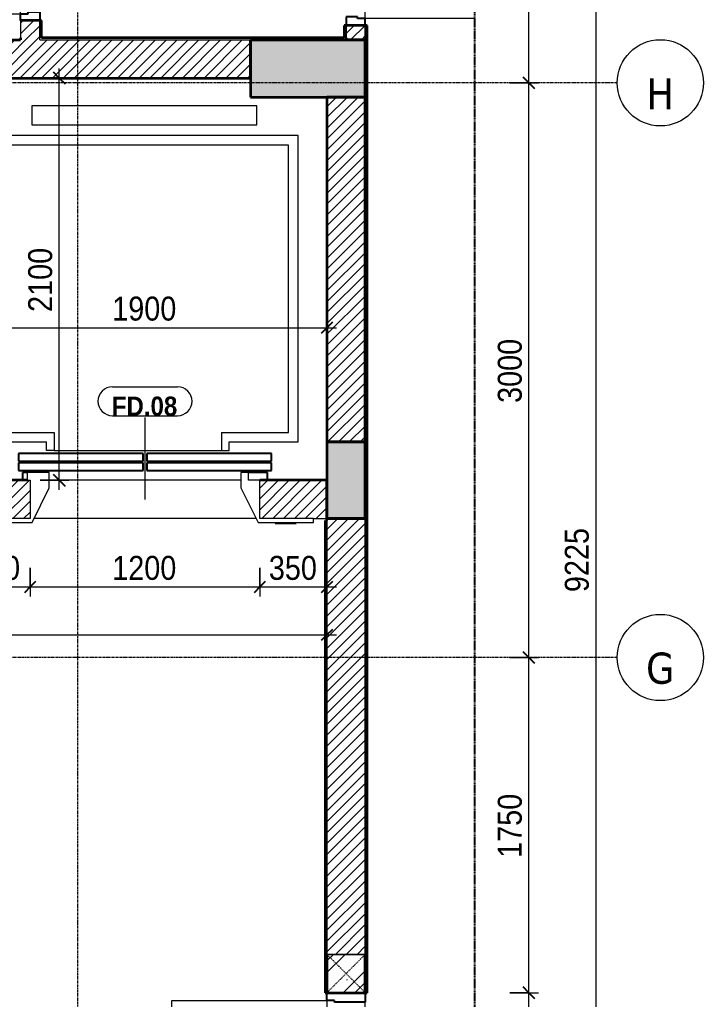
# Model space of a CAD drawing. Header units: millimetres. Extents: x 110757 to 149279, y 2002 to 54990.
# Drawn here: x 114648 to 118218, y 46652 to 51767 of the extents above; entities that cross this region are included whole.
import ezdxf

# ---------------------------------------------------------------- set-up
doc = ezdxf.new("R2010")
doc.units = ezdxf.units.MM
for name, pattern in [('Dash', [6, 3, -3]), ('Dash - Tight', [4.5, 3, -1.5]), ('Grid Line', [22.225, 12.7, -3.175, 3.175, -3.175]), ('Hidden', [7.14375, 4.7625, -2.38125])]:
    doc.linetypes.add(name, pattern=pattern)
for name, color, linetype, lineweight in [('0-1', 7, 'Continuous', 5), ('A-ANNO-DIMS', 211, 'Continuous', 9), ('A-ANNO-DIMS-50', 211, 'Continuous', 9), ('A-DETL-GENF-1', 92, 'Dash - Tight', 18), ('A-DETL-GENF-2', 92, 'Hidden', 25), ('A-DOOR', 31, 'Continuous', 18), ('A-DOOR-1', 31, 'Continuous', 25), ('A-DOOR-FRAM', 31, 'Continuous', 25), ('A-DOOR-IDEN', 31, 'Continuous', 9), ('A-FLOR', 192, 'Continuous', 18), ('A-FLOR-1', 250, 'Continuous', 18), ('A-WALL', 113, 'Continuous', 18), ('A-WALL-1', 113, 'Continuous', 35), ('A-WALL-PATT-1', 111, 'Continuous', 18), ('S-COLS', 52, 'Continuous', 18), ('S-COLS-1', 9, 'Continuous', 5), ('S-COLS-2', 7, 'Continuous', 35), ('S-COLS-3', 52, 'Dash', 18), ('S-COLS-4', 254, 'Continuous', 18), ('S-COLS-5', 52, 'Continuous', 35), ('S-COLS-HDLN', 52, 'Dash', 18), ('S-GRID-1', 1, 'Grid Line', 9), ('S-GRID-IDEN', 1, 'Continuous', 9)]:
    doc.layers.add(name, color=color, linetype=linetype, lineweight=lineweight)
doc.styles.add('Arial_B', font='arialbd.ttf', dxfattribs={"width": 0.9, "height": 100})
doc.styles.add('Tahoma_B', font='tahomabd.ttf', dxfattribs={"height": 162.5})
doc.styles.add('UTM Avo', font='', dxfattribs={"width": 0.9, "height": 125})
doc.styles.get('UTM Avo').set_extended_font_data('UTM Avo')
doc.dimstyles.new('1_Dim_chi_tiet_2_5', dxfattribs={"dimscale": 304.8, "dimtxt": 124.912619, "dimasz": 0.19685, "dimexe": 0.164042, "dimexo": 0.0625, "dimgap": 0.016404, "dimtad": 1, "dimdec": 0, "dimrnd": 5, "dimzin": 0, "dimdsep": 46, "dimtxsty": 'UTM Avo', "dimblk1": 'OBLIQUE', "dimblk2": 'OBLIQUE', "dimsah": 1, "dimcen": 0.09, "dimdle": 0.164042, "dimazin": 0, "dimtfac": 1, "dimtdec": 4, "dimtix": 1, "dimtmove": 0, "dimatfit": 3, "dimfxl": 0.328084, "dimfxlon": 1, "dimtvp": 1, "dimtolj": 1, "dimtzin": 0, "dimarcsym": 2})
pattern_1 = [(45, (0, 0), (-28.284271, 28.284271), [])]
pattern_2 = [(50, (0, 0), (364.3679, -31.8783), [38.1, -419.1]), (355, (0, 0), (-70.4859, 382.1133), [30.48, -335.28]), (100.451, (30.36, -2.66), (293.885, 350.2334), [32.38, -356.18]), (46.184, (0, 101.6), (542.1585, -84.0858), [57.15, -628.65]), (96.636, (45.2, 94.6), (474.805, 494.8554), [48.57, -534.27]), (351.184, (0, 101.6), (474.8102, 494.85), [45.72, -502.92]), (21, (50.8, 76.2), (303.2285, -204.53046), [38.1, -419.1]), (326, (50.8, 76.2), (123.6039, 368.376), [30.48, -335.28]), (71.451, (76.07, 59.16), (426.8341, 163.8427), [32.38, -356.18]), (37.5, (0, 0), (6.17665, 169.11015), [3.353, -327.863, 3.353, -337.007, -336.55]), (37.5, (0, 0), (6.17665, 169.11015), [-671.576, 3.353, -333.197]), (7.5, (0, 0), (133.63888, 200.3615), [3.353, -190.703, 3.353, -320.243, -128.27]), (7.5, (0, 0), (133.63888, 200.3615), [-517.652, 3.353, -124.917]), (327.5, (-113.28, 0), (271.18182, -11.45836), [3.353, -123.647, 3.353, -392.887, -525.78]), (327.5, (-113.28, 0), (271.18182, -11.45836), [-523.24, 3.353, -522.427]), (317.5, (-164.08, 0), (296.2585, 50.85285), [3.353, -161.747, 3.353, -259.791, -373.38]), (317.5, (-164.08, 0), (296.2585, 50.85285), [-428.244, 3.353, -370.027]), (45, (0, 0), (-125.72359, 125.72359), []), (45, (0, 190.5), (-125.72359, 125.72359), [])]

# ---------------------------------------------------------------- blocks, each defined once
blk = doc.blocks.new('NCV_TKTC_KET CAU_rvt-1-TKCS_THANG MÁY TM3 - MẶT BẰNG TẦNG HẦM')
at = {"layer": 'S-COLS-1'}
for points in [[(116452.6, 51361.9), (116452.6, 51661.9), (115852.6, 51661.9), (115852.6, 51361.9), (115925.5, 51361.9)], [(116452.6, 49161.9), (116452.6, 49561.9), (116252.6, 49561.9), (116252.6, 49161.9)]]:
    blk.add_hatch(color=256, dxfattribs=at).paths.add_polyline_path(points)
at = {"layer": 'A-FLOR-1'}
blk.add_line((115802.6, 49361.9), (114802.6, 49361.9), dxfattribs=at)
at = {"layer": 'S-COLS-2'}
for p, q in [((115852.6, 51661.9), (115852.6, 51361.9)), ((116452.6, 51661.9), (115852.6, 51661.9)), ((116452.6, 51361.9), (116452.6, 51661.9)), ((115852.6, 51361.9), (116452.6, 51361.9)), ((116452.6, 49561.9), (116252.6, 49561.9)), ((116252.6, 49561.9), (116252.6, 49161.9)), ((116452.6, 49161.9), (116452.6, 49561.9)), ((116252.6, 49161.9), (116452.6, 49161.9))]:
    blk.add_line(p, q, dxfattribs=at)
blk = doc.blocks.new('Thang may HIEN - Dài x Rộng - 2000x2000-2402764-TKCS_THANG MÁY TM3 - MẶT BẰNG TẦNG HẦM')
at = {"layer": 'A-DOOR'}
for p, q in [((-590, 120), (-880, 120)), ((-880, 120), (-880, 100)), ((-500, -60), (-590, 120)), ((590, 120), (500, -60)), ((880, 120), (590, 120)), ((880, 100), (880, 120)), ((-880, 100), (-600, 100)), ((-600, 100), (-600, -100)), ((600, -100), (600, 100)), ((600, 100), (880, 100)), ((-600, -100), (-540, -100)), ((-540, -100), (-540, -140)), ((-500, -140), (-500, -60)), ((500, -60), (500, -140)), ((615, -100), (600, -100)), ((615, -140), (615, -100)), ((-660, -190.4), (-660, -150.4)), ((-660, -150.4), (-10, -150.4)), ((-540, -140), (-500, -140)), ((-10, -150.4), (-10, -190.4)), ((660, -150.4), (10, -150.4)), ((10, -150.4), (10, -190.4)), ((500, -140), (615, -140)), ((660, -190.4), (660, -150.4)), ((-10, -190.4), (-660, -190.4)), ((-10, -200.4), (-660, -200.4)), ((-660, -200.4), (-660, -240.4)), ((-10, -240.4), (-10, -200.4)), ((10, -190.4), (660, -190.4)), ((10, -200.4), (10, -240.4)), ((660, -200.4), (10, -200.4)), ((660, -240.4), (660, -200.4)), ((-660, -240.4), (-10, -240.4)), ((-440, -255), (-440, -300)), ((-400, -255), (-440, -255)), ((475, -255), (-400, -255)), ((-400, -350), (-400, -255)), ((10, -240.4), (660, -240.4)), ((475, -255), (515, -255)), ((475, -350), (475, -255)), ((515, -255), (515, -300)), ((-440, -300), (-800, -300)), ((-800, -300), (-800, -1900)), ((800, -300), (515, -300)), ((800, -1900), (800, -300)), ((-400, -350), (-750, -350)), ((-750, -350), (-750, -1850)), ((750, -350), (475, -350)), ((750, -1850), (750, -350)), ((-750, -1850), (750, -1850)), ((-800, -1900), (800, -1900)), ((590.8, -1955.4), (-584.2, -1955.4)), ((-584.2, -1955.4), (-584.2, -2055.4)), ((590.8, -2055.4), (590.8, -1955.4)), ((-584.2, -2055.4), (590.8, -2055.4))]:
    blk.add_line(p, q, dxfattribs=at)
at = {"layer": 'A-DOOR-1'}
for p, q in [((-680, 124), (-790, 124)), ((-790, 124), (-790, 120)), ((-680, 120), (-680, 124)), ((-600, -100), (-640, -100)), ((-640, -100), (-640, -140)), ((640, -100), (615, -100)), ((640, -140), (640, -100)), ((-10, -150.4), (-660, -150.4)), ((-660, -150.4), (-660, -190.4)), ((-640, -140), (-540, -140)), ((-10, -190.4), (-10, -150.4)), ((10, -150.4), (10, -190.4)), ((660, -150.4), (10, -150.4)), ((615, -140), (640, -140)), ((660, -190.4), (660, -150.4)), ((-660, -190.4), (-10, -190.4)), ((-10, -200.4), (-660, -200.4)), ((-660, -200.4), (-660, -240.4)), ((-10, -240.4), (-10, -200.4)), ((10, -190.4), (660, -190.4)), ((10, -200.4), (10, -240.4)), ((660, -200.4), (10, -200.4)), ((660, -240.4), (660, -200.4)), ((-660, -240.4), (-10, -240.4)), ((10, -240.4), (660, -240.4))]:
    blk.add_line(p, q, dxfattribs=at)
blk = doc.blocks.new('FD_07 - FD_07-1700x2200-CỬA ĐI 2 CÁNH-957538-TKCS_THANG MÁY TM3 - MẶT BẰNG TẦNG HẦM')
at = {"layer": 'A-DETL-GENF-1'}
for p, q in [((-810, -910), (-810, -100)), ((-810, -100), (-770, -100)), ((-770, -100), (-770, -910)), ((810, -100), (770, -100)), ((770, -100), (770, -910)), ((810, -910), (810, -100)), ((-770, -910), (-810, -910)), ((770, -910), (810, -910))]:
    blk.add_line(p, q, dxfattribs=at)
for centre, start, end in [((-810, -100), 272.8306, 360), ((810, -100), 180, 267.1694)]:
    blk.add_arc(centre, 810, start, end, dxfattribs=at)
at = {"layer": 'A-DOOR'}
for p, q in [((800, 100), (-800, 100)), ((-810, -100), (810, -100))]:
    blk.add_line(p, q, dxfattribs=at)
at = {"layer": 'A-DOOR-FRAM'}
for p, q in [((-850, 100), (-800, 100)), ((-850, -100), (-850, 100)), ((-800, 100), (-800, -60)), ((800, 100), (850, 100)), ((800, -60), (800, 100)), ((850, 100), (850, -100)), ((-810, -100), (-850, -100)), ((-800, -60), (-810, -60)), ((-810, -60), (-810, -100)), ((810, -60), (800, -60)), ((810, -100), (810, -60)), ((850, -100), (810, -100))]:
    blk.add_line(p, q, dxfattribs=at)
blk = doc.blocks.new('FD_02 - FD_03 - FD_02-KY THUAT-1000x2200mm-2441917-TKCS_THANG MÁY TM3 - MẶT BẰNG TẦNG HẦM')
at = {"layer": 'A-DETL-GENF-1'}
for p, q in [((470, 50), (470, 620.9)), ((510, 620.9), (510, 50)), ((510, 50), (470, 50))]:
    blk.add_line(p, q, dxfattribs=at)
blk.add_arc((510, 50), 1020, 145.9557, 180, dxfattribs=at)
at = {"layer": 'A-DOOR-FRAM'}
for p, q in [((-510, 50), (-545, 50)), ((-545, 50), (-545, -50)), ((-510, 10), (-510, 50)), ((-500, 10), (-510, 10)), ((-500, -50), (-500, 10)), ((510, 10), (500, 10)), ((500, 10), (500, -50)), ((545, 50), (510, 50)), ((510, 50), (510, 10)), ((545, -50), (545, 50)), ((-545, -50), (-500, -50)), ((500, -50), (545, -50))]:
    blk.add_line(p, q, dxfattribs=at)
blk = doc.blocks.new('FD_02 - FD_03 - FD_03-KY THUAT-900x2200mm-801877-TKCS_THANG MÁY TM3 - MẶT BẰNG TẦNG HẦM')
at = {"layer": 'A-DETL-GENF-1'}
for p, q in [((460, -50), (420, -50)), ((420, -50), (420, -970)), ((460, -970), (460, -50)), ((420, -970), (460, -970))]:
    blk.add_line(p, q, dxfattribs=at)
blk.add_arc((460, -50), 920, 180, 267.5081, dxfattribs=at)
at = {"layer": 'A-DOOR-FRAM'}
for p, q in [((-495, 50), (-450, 50)), ((-495, -50), (-495, 50)), ((-450, 50), (-450, -10)), ((450, 50), (495, 50)), ((450, -10), (450, 50)), ((495, 50), (495, -50)), ((-460, -50), (-495, -50)), ((-450, -10), (-460, -10)), ((-460, -10), (-460, -50)), ((460, -10), (450, -10)), ((460, -50), (460, -10)), ((495, -50), (460, -50))]:
    blk.add_line(p, q, dxfattribs=at)
blk = doc.blocks.new('G1_SOF - BO TRU - 200x200-3845341-TKCS_THANG MÁY TM3 - MẶT BẰNG TẦNG HẦM')
at = {"layer": 'S-COLS-HDLN'}
for p, q in [((-100, 100), (100, -100)), ((100, 100), (-100, -100))]:
    blk.add_line(p, q, dxfattribs=at)
blk = doc.blocks.new('BORDER VIEW - BORDER VIEW-2485193-TKCS_THANG MÁY TM3 - MẶT BẰNG TẦNG HẦM')
at = {"layer": 'A-DETL-GENF-2'}
blk.add_line((5270.8, 9680.9), (5270.8, 150), dxfattribs=at)
blk = doc.blocks.new('Grid - M_Grid Head - Circle-353313-TKCS_THANG MÁY TM3 - MẶT BẰNG TẦNG HẦM')
at = {"layer": 'S-GRID-IDEN'}
blk.add_circle((0, 0), 4.5, dxfattribs=at)
blk = doc.blocks.new('DIMBLOCK7-TKCS_THANG MÁY TM3 - MẶT BẰNG TẦNG HẦM')
at = {"layer": 'A-ANNO-DIMS-50', "lineweight": 25}
for p, q in [((117307.2, 46687.1), (117277.2, 46717.1)), ((117307.2, 46687.1), (117337.2, 46657.1)), ((117307.2, 44987.1), (117277.2, 45017.1)), ((117307.2, 44987.1), (117337.2, 44957.1))]:
    blk.add_line(p, q, dxfattribs=at)
at = {"layer": 'A-ANNO-DIMS-50'}
for p, q in [((117207.2, 46687.1), (117357.2, 46687.1)), ((117307.2, 46687.1), (117207.2, 46687.1)), ((117307.2, 44987.1), (117307.2, 46687.1)), ((117207.2, 44987.1), (117357.2, 44987.1)), ((117307.2, 44987.1), (117207.2, 44987.1))]:
    blk.add_line(p, q, dxfattribs=at)
at = {"layer": 'A-ANNO-DIMS-50', "color": 0, "insert": (117144.8, 45665.9), "char_height": 125, "width": 410.824, "attachment_point": 1, "rotation": 90, "line_spacing_factor": 1.110334, "style": 'UTM Avo'}
blk.add_mtext('1700', dxfattribs=at)
blk = doc.blocks.new('_Oblique')
at = {"color": 0, "linetype": 'ByBlock', "lineweight": -2}
blk.add_line((-0.5, -0.5), (0.5, 0.5), dxfattribs=at)
blk = doc.blocks.new('DIMBLOCK8-TKCS_THANG MÁY TM3 - MẶT BẰNG TẦNG HẦM')
at = {"layer": 'A-ANNO-DIMS-50', "lineweight": 25}
for p, q in [((117307.2, 48436.9), (117277.2, 48466.9)), ((117307.2, 48436.9), (117337.2, 48406.9)), ((117307.2, 46687.1), (117277.2, 46717.1)), ((117307.2, 46687.1), (117337.2, 46657.1))]:
    blk.add_line(p, q, dxfattribs=at)
at = {"layer": 'A-ANNO-DIMS-50'}
for p, q in [((117207.2, 48436.9), (117357.2, 48436.9)), ((117307.2, 48436.9), (117207.2, 48436.9)), ((117307.2, 46687.1), (117307.2, 48436.9)), ((117207.2, 46687.1), (117357.2, 46687.1)), ((117307.2, 46687.1), (117207.2, 46687.1))]:
    blk.add_line(p, q, dxfattribs=at)
at = {"layer": 'A-ANNO-DIMS-50', "color": 0, "insert": (117144.8, 47390.8), "char_height": 125, "width": 410.824, "attachment_point": 1, "rotation": 90, "line_spacing_factor": 1.110334, "style": 'UTM Avo'}
blk.add_mtext('1750', dxfattribs=at)
blk = doc.blocks.new('DIMBLOCK9-TKCS_THANG MÁY TM3 - MẶT BẰNG TẦNG HẦM')
at = {"layer": 'A-ANNO-DIMS-50', "lineweight": 25}
for p, q in [((117307.2, 51436.9), (117277.2, 51466.9)), ((117307.2, 51436.9), (117337.2, 51406.9)), ((117307.2, 48436.9), (117277.2, 48466.9)), ((117307.2, 48436.9), (117337.2, 48406.9))]:
    blk.add_line(p, q, dxfattribs=at)
at = {"layer": 'A-ANNO-DIMS-50'}
for p, q in [((117207.2, 51436.9), (117357.2, 51436.9)), ((117307.2, 51436.9), (117207.2, 51436.9)), ((117307.2, 48436.9), (117307.2, 51436.9)), ((117207.2, 48436.9), (117357.2, 48436.9)), ((117307.2, 48436.9), (117207.2, 48436.9))]:
    blk.add_line(p, q, dxfattribs=at)
at = {"layer": 'A-ANNO-DIMS-50', "color": 0, "insert": (117144.8, 49765.8), "char_height": 125, "width": 410.824, "attachment_point": 1, "rotation": 90, "line_spacing_factor": 1.110334, "style": 'UTM Avo'}
blk.add_mtext('3000', dxfattribs=at)
blk = doc.blocks.new('DIMBLOCK10-TKCS_THANG MÁY TM3 - MẶT BẰNG TẦNG HẦM')
at = {"layer": 'A-ANNO-DIMS-50'}
for p, q in [((117307.2, 51436.9), (117307.2, 53611.9)), ((117207.2, 53561.9), (117357.2, 53561.9)), ((117307.2, 53561.9), (117207.2, 53561.9)), ((117207.2, 51436.9), (117357.2, 51436.9)), ((117307.2, 51436.9), (117207.2, 51436.9))]:
    blk.add_line(p, q, dxfattribs=at)
at = {"layer": 'A-ANNO-DIMS-50', "lineweight": 25}
for p, q in [((117307.2, 53561.9), (117277.2, 53591.9)), ((117307.2, 53561.9), (117337.2, 53531.9)), ((117307.2, 51436.9), (117277.2, 51466.9)), ((117307.2, 51436.9), (117337.2, 51406.9))]:
    blk.add_line(p, q, dxfattribs=at)
at = {"layer": 'A-ANNO-DIMS-50', "color": 0, "insert": (117144.8, 52328.3), "char_height": 125, "width": 410.824, "attachment_point": 1, "rotation": 90, "line_spacing_factor": 1.110334, "style": 'UTM Avo'}
blk.add_mtext('2125', dxfattribs=at)
blk = doc.blocks.new('DIMBLOCK11-TKCS_THANG MÁY TM3 - MẶT BẰNG TẦNG HẦM')
at = {"layer": 'A-ANNO-DIMS-50'}
for p, q in [((117657.2, 53611.9), (117657.2, 44286.9)), ((117557.2, 53561.9), (117707.2, 53561.9)), ((117657.2, 53561.9), (117557.2, 53561.9)), ((117557.2, 44336.9), (117707.2, 44336.9)), ((117657.2, 44336.9), (117557.2, 44336.9))]:
    blk.add_line(p, q, dxfattribs=at)
at = {"layer": 'A-ANNO-DIMS-50', "lineweight": 25}
for p, q in [((117657.2, 53561.9), (117627.2, 53591.9)), ((117657.2, 53561.9), (117687.2, 53531.9)), ((117657.2, 44336.9), (117627.2, 44366.9)), ((117657.2, 44336.9), (117687.2, 44306.9))]:
    blk.add_line(p, q, dxfattribs=at)
at = {"layer": 'A-ANNO-DIMS-50', "color": 0, "insert": (117494.8, 48778.3), "char_height": 125, "width": 410.824, "attachment_point": 1, "rotation": 90, "line_spacing_factor": 1.110334, "style": 'UTM Avo'}
blk.add_mtext('9225', dxfattribs=at)
blk = doc.blocks.new('STN_Door Tag - STN_Door Tag-1788670-TKCS_THANG MÁY TM3 - MẶT BẰNG TẦNG HẦM')
at = {"layer": 'A-DOOR-IDEN'}
for p, q in [((-3.37, 1.49), (3.43, 1.49)), ((-3.37, -1.52), (3.43, -1.52))]:
    blk.add_line(p, q, dxfattribs=at)
for centre, start, end in [((-3.37, -0.01), 90, 270), ((3.43, -0.01), 270, 90)]:
    blk.add_arc(centre, 1.51, start, end, dxfattribs=at)
blk = doc.blocks.new('DIMBLOCK22-TKCS_THANG MÁY TM3 - MẶT BẰNG TẦNG HẦM')
at = {"layer": 'A-ANNO-DIMS-50'}
for p, q in [((114352.6, 50258.4), (114352.6, 50108.4)), ((114352.6, 50158.4), (114352.6, 50258.4)), ((116252.6, 50258.4), (116252.6, 50108.4)), ((116252.6, 50158.4), (116252.6, 50258.4)), ((114302.6, 50158.4), (116302.6, 50158.4))]:
    blk.add_line(p, q, dxfattribs=at)
at = {"layer": 'A-ANNO-DIMS-50', "lineweight": 25}
for p, q in [((114352.6, 50158.4), (114382.6, 50188.4)), ((116252.6, 50158.4), (116282.6, 50188.4)), ((114352.6, 50158.4), (114322.6, 50128.4)), ((116252.6, 50158.4), (116222.6, 50128.4))]:
    blk.add_line(p, q, dxfattribs=at)
at = {"layer": 'A-ANNO-DIMS-50', "color": 0, "insert": (115131.4, 50320.8), "char_height": 125, "width": 410.824, "attachment_point": 1, "line_spacing_factor": 1.110334, "style": 'UTM Avo'}
blk.add_mtext('1900', dxfattribs=at)
blk = doc.blocks.new('DIMBLOCK28-TKCS_THANG MÁY TM3 - MẶT BẰNG TẦNG HẦM')
at = {"layer": 'A-ANNO-DIMS-50'}
for p, q in [((114352.6, 48905), (114352.6, 48755)), ((114352.6, 48805), (114352.6, 48905)), ((114702.6, 48905), (114702.6, 48755)), ((114702.6, 48805), (114702.6, 48905)), ((114352.6, 48805), (114702.6, 48805))]:
    blk.add_line(p, q, dxfattribs=at)
at = {"layer": 'A-ANNO-DIMS-50', "lineweight": 25}
for p, q in [((114352.6, 48805), (114322.6, 48775)), ((114352.6, 48805), (114382.6, 48835)), ((114702.6, 48805), (114672.6, 48775)), ((114702.6, 48805), (114732.6, 48835))]:
    blk.add_line(p, q, dxfattribs=at)
at = {"layer": 'A-ANNO-DIMS-50', "color": 0, "insert": (114399.2, 48967.3), "char_height": 125, "width": 308.118, "attachment_point": 1, "line_spacing_factor": 1.110334, "style": 'UTM Avo'}
blk.add_mtext('350', dxfattribs=at)
blk = doc.blocks.new('DIMBLOCK29-TKCS_THANG MÁY TM3 - MẶT BẰNG TẦNG HẦM')
at = {"layer": 'A-ANNO-DIMS-50'}
for p, q in [((114702.6, 48905), (114702.6, 48755)), ((114702.6, 48805), (114702.6, 48905)), ((115902.6, 48905), (115902.6, 48755)), ((115902.6, 48805), (115902.6, 48905)), ((114702.6, 48805), (115902.6, 48805))]:
    blk.add_line(p, q, dxfattribs=at)
at = {"layer": 'A-ANNO-DIMS-50', "lineweight": 25}
for p, q in [((114702.6, 48805), (114672.6, 48775)), ((114702.6, 48805), (114732.6, 48835)), ((115902.6, 48805), (115872.6, 48775)), ((115902.6, 48805), (115932.6, 48835))]:
    blk.add_line(p, q, dxfattribs=at)
at = {"layer": 'A-ANNO-DIMS-50', "color": 0, "insert": (115131.4, 48967.3), "char_height": 125, "width": 410.824, "attachment_point": 1, "line_spacing_factor": 1.110334, "style": 'UTM Avo'}
blk.add_mtext('1200', dxfattribs=at)
blk = doc.blocks.new('DIMBLOCK30-TKCS_THANG MÁY TM3 - MẶT BẰNG TẦNG HẦM')
at = {"layer": 'A-ANNO-DIMS-50'}
for p, q in [((115902.6, 48905), (115902.6, 48755)), ((115902.6, 48805), (115902.6, 48905)), ((116252.6, 48905), (116252.6, 48755)), ((116252.6, 48805), (116252.6, 48905)), ((115902.6, 48805), (116302.6, 48805))]:
    blk.add_line(p, q, dxfattribs=at)
at = {"layer": 'A-ANNO-DIMS-50', "lineweight": 25}
for p, q in [((115902.6, 48805), (115872.6, 48775)), ((115902.6, 48805), (115932.6, 48835)), ((116252.6, 48805), (116222.6, 48775)), ((116252.6, 48805), (116282.6, 48835))]:
    blk.add_line(p, q, dxfattribs=at)
at = {"layer": 'A-ANNO-DIMS-50', "color": 0, "insert": (115949.2, 48967.3), "char_height": 125, "width": 308.118, "attachment_point": 1, "line_spacing_factor": 1.110334, "style": 'UTM Avo'}
blk.add_mtext('350', dxfattribs=at)
blk = doc.blocks.new('DIMBLOCK33-TKCS_THANG MÁY TM3 - MẶT BẰNG TẦNG HẦM')
at = {"layer": 'A-ANNO-DIMS-50'}
for p, q in [((114854.9, 49311.9), (114854.9, 51511.9)), ((114754.9, 51461.9), (114904.9, 51461.9)), ((114854.9, 51461.9), (114754.9, 51461.9)), ((114754.9, 49361.9), (114904.9, 49361.9)), ((114854.9, 49361.9), (114754.9, 49361.9))]:
    blk.add_line(p, q, dxfattribs=at)
at = {"layer": 'A-ANNO-DIMS-50', "lineweight": 25}
for p, q in [((114854.9, 51461.9), (114824.9, 51491.9)), ((114854.9, 51461.9), (114884.9, 51431.9)), ((114854.9, 49361.9), (114824.9, 49391.9)), ((114854.9, 49361.9), (114884.9, 49331.9))]:
    blk.add_line(p, q, dxfattribs=at)
at = {"layer": 'A-ANNO-DIMS-50', "color": 0, "insert": (114692.5, 50240.8), "char_height": 125, "width": 410.824, "attachment_point": 1, "rotation": 90, "line_spacing_factor": 1.110334, "style": 'UTM Avo'}
blk.add_mtext('2100', dxfattribs=at)
blk = doc.blocks.new('DIMBLOCK34-TKCS_THANG MÁY TM3 - MẶT BẰNG TẦNG HẦM')
at = {"layer": 'A-ANNO-DIMS-50'}
for p, q in [((112252.6, 48655), (112252.6, 48505)), ((112252.6, 48555), (112252.6, 48655)), ((116252.6, 48655), (116252.6, 48505)), ((116252.6, 48555), (116252.6, 48655)), ((112202.6, 48555), (116302.6, 48555))]:
    blk.add_line(p, q, dxfattribs=at)
at = {"layer": 'A-ANNO-DIMS-50', "lineweight": 25}
for p, q in [((112252.6, 48555), (112222.6, 48525)), ((112252.6, 48555), (112282.6, 48585)), ((116252.6, 48555), (116222.6, 48525)), ((116252.6, 48555), (116282.6, 48585))]:
    blk.add_line(p, q, dxfattribs=at)
at = {"layer": 'A-ANNO-DIMS-50', "color": 0, "insert": (114081.4, 48717.3), "char_height": 125, "width": 410.824, "attachment_point": 1, "line_spacing_factor": 1.110334, "style": 'UTM Avo'}
blk.add_mtext('4000', dxfattribs=at)

msp = doc.modelspace()

# ---------------------------------------------------------------- hatches: boundary and pattern name
at = {"layer": 'A-WALL-PATT-1'}
h = msp.add_hatch(dxfattribs=at)
h.set_pattern_fill('FP_1', color=256, style=0, pattern_type=2)
h.set_pattern_definition(pattern_1)
h.paths.add_polyline_path([(114752.6, 51661.9), (114752.6, 51761.9), (114652.6, 51761.9), (114652.6, 51661.9)])
h.paths.add_polyline_path([(114652.6, 52751.9), (114752.6, 52751.9), (114752.6, 53361.9), (114652.6, 53361.9), (114652.6, 53351.9)])
h = msp.add_hatch(dxfattribs=at)
h.set_pattern_fill('FP_1', color=256, style=0, pattern_type=2)
h.set_pattern_definition(pattern_1)
h.paths.add_polyline_path([(116452.6, 51661.9), (116452.6, 51737), (116352.6, 51737), (116352.6, 51661.9)])
h.paths.add_polyline_path([(116352.6, 52827), (116452.6, 52827), (116452.6, 52961.9), (116352.6, 52961.9), (116352.6, 52891.6)])
h = msp.add_hatch(dxfattribs=at)
h.set_pattern_fill('FP_1', color=256, style=0, pattern_type=2)
h.set_pattern_definition(pattern_1)
h.paths.add_polyline_path([(115852.6, 51461.9), (115852.6, 51661.9), (114352.6, 51661.9), (114352.6, 51461.9)])
h = msp.add_hatch(dxfattribs=at)
h.set_pattern_fill('FP_1', color=256, style=0, pattern_type=2)
h.set_pattern_definition(pattern_1)
h.paths.add_polyline_path([(116452.6, 49561.9), (116452.6, 51361.9), (116252.6, 51361.9), (116252.6, 49561.9)])
h = msp.add_hatch(dxfattribs=at)
h.set_pattern_fill('FP_1', color=256, style=0, pattern_type=2)
h.set_pattern_definition(pattern_1)
h.paths.add_polyline_path([(114702.6, 49161.9), (114702.6, 49361.9), (114352.6, 49361.9), (114352.6, 49161.9), (114422.6, 49161.9)])
h.paths.add_polyline_path([(115902.6, 49161.9), (116252.6, 49161.9), (116252.6, 49361.9), (115902.6, 49361.9), (115902.6, 49321.9)])
h = msp.add_hatch(dxfattribs=at)
h.set_pattern_fill('FP_1', color=256, style=0, pattern_type=2)
h.set_pattern_definition(pattern_1)
h.paths.add_polyline_path([(116252.6, 44537), (116452.6, 44537), (116452.6, 44987.1), (116252.6, 44987.1), (116252.6, 44547)])
h.paths.add_polyline_path([(116252.6, 46887.1), (116452.6, 46887.1), (116452.6, 49161.9), (116252.6, 49161.9), (116252.6, 48752.2)])
at = {"layer": 'S-COLS-4'}
h = msp.add_hatch(dxfattribs=at)
h.set_pattern_fill('FP_2', color=256, style=0, pattern_type=2)
h.set_pattern_definition(pattern_2)
h.paths.add_polyline_path([(116452.6, 46687.1), (116452.6, 46887.1), (116252.6, 46887.1), (116252.6, 46687.1)])
h = msp.add_hatch(dxfattribs=at)
h.set_pattern_fill('FP_2', color=256, style=0, pattern_type=2)
h.set_pattern_definition(pattern_2)
h.paths.add_polyline_path([(116452.6, 46687.1), (116452.6, 46887.1), (116252.6, 46887.1), (116252.6, 46687.1)])

# ---------------------------------------------------------------- linework, layer by layer
at = {"layer": 'A-DOOR-IDEN'}
msp.add_line((115302.6, 49261.9), (115302.6, 49690.5), dxfattribs=at)
at = {"layer": 'A-FLOR'}
msp.add_line((115882.6, 49161.9), (114722.6, 49161.9), dxfattribs=at)
at = {"layer": 'A-WALL'}
for p, q in [((114652.6, 51761.9), (114652.6, 51671.9)), ((114752.6, 51661.9), (114752.6, 51761.9)), ((116352.6, 51737), (116352.6, 51671.9)), ((116452.6, 51661.9), (116452.6, 51737)), ((114752.6, 51661.9), (115852.6, 51661.9)), ((116182.6, 49161.9), (116252.6, 49161.9)), ((116452.6, 46887.1), (116452.6, 49161.9)), ((116252.6, 49151.9), (116252.6, 46887.1)), ((116252.6, 46887.1), (116452.6, 46887.1))]:
    msp.add_line(p, q, dxfattribs=at)
at = {"layer": 'A-WALL-1'}
for p, q in [((114762.6, 51761.9), (114652.6, 51761.9)), ((114762.6, 51671.9), (114762.6, 51761.9)), ((116462.6, 51737), (116342.6, 51737)), ((116342.6, 51737), (116342.6, 51671.9)), ((116462.6, 46687.1), (116462.6, 51737)), ((114152.6, 51661.9), (114652.6, 51661.9)), ((114652.6, 51671.9), (114652.6, 51661.9)), ((116342.6, 51671.9), (114762.6, 51671.9)), ((115852.6, 51461.9), (115852.6, 51661.9)), ((115852.6, 51661.9), (116452.6, 51661.9)), ((116352.6, 51671.9), (116352.6, 51661.9)), ((116452.6, 51661.9), (116452.6, 49161.9)), ((114352.6, 51461.9), (115852.6, 51461.9)), ((116252.6, 51361.9), (116252.6, 49561.9)), ((116452.6, 51361.9), (116252.6, 51361.9)), ((116452.6, 49561.9), (116452.6, 51361.9)), ((116252.6, 49561.9), (116452.6, 49561.9)), ((114687.6, 49361.9), (114352.6, 49361.9)), ((116252.6, 49361.9), (115902.6, 49361.9)), ((116252.6, 49151.9), (116252.6, 49361.9)), ((116452.6, 49161.9), (116252.6, 49161.9)), ((116242.6, 49151.9), (116242.6, 46687.1)), ((116252.6, 46687.1), (116252.6, 46887.1)), ((116452.6, 46887.1), (116452.6, 46687.1)), ((116242.6, 46687.1), (116252.6, 46687.1)), ((116452.6, 46687.1), (116462.6, 46687.1))]:
    msp.add_line(p, q, dxfattribs=at)
at = {"layer": 'S-COLS'}
msp.add_line((116452.6, 46887.1), (116252.6, 46887.1), dxfattribs=at)
at = {"layer": 'S-COLS-5'}
for p, q in [((116252.6, 46887.1), (116252.6, 46687.1)), ((116452.6, 46687.1), (116452.6, 46887.1)), ((116252.6, 46687.1), (116452.6, 46687.1))]:
    msp.add_line(p, q, dxfattribs=at)
at = {"layer": 'S-GRID-1'}
for p, q in [((114952.6, 44157.9), (114952.6, 53209.8)), ((116452.6, 44157.9), (116452.6, 53209.8)), ((116518.5, 51436.9), (112456.9, 51436.9)), ((117768.5, 51436.9), (116518.5, 51436.9)), ((116518.5, 48436.9), (112456.9, 48436.9)), ((117768.5, 48436.9), (116518.5, 48436.9))]:
    msp.add_line(p, q, dxfattribs=at)

# ---------------------------------------------------------------- block references
at = {"layer": '0-1'}
msp.add_blockref('NCV_TKTC_KET CAU_rvt-1-TKCS_THANG MÁY TM3 - MẶT BẰNG TẦNG HẦM', (0, 0), dxfattribs=at)
at = {"layer": 'A-DETL-GENF-1'}
msp.add_blockref('BORDER VIEW - BORDER VIEW-2485193-TKCS_THANG MÁY TM3 - MẶT BẰNG TẦNG HẦM', (111752.6, 44036.9), dxfattribs=at)
at = {"layer": 'A-DOOR'}
for name, p, rotation in [('FD_02 - FD_03 - FD_02-KY THUAT-1000x2200mm-2441917-TKCS_THANG MÁY TM3 - MẶT BẰNG TẦNG HẦM', (116402.6, 52282), 270), ('FD_02 - FD_03 - FD_03-KY THUAT-900x2200mm-801877-TKCS_THANG MÁY TM3 - MẶT BẰNG TẦNG HẦM', (114702.6, 52256.9), 270), ('Thang may HIEN - Dài x Rộng - 2000x2000-2402764-TKCS_THANG MÁY TM3 - MẶT BẰNG TẦNG HẦM', (115302.6, 49261.9), 180), ('FD_07 - FD_07-1700x2200-CỬA ĐI 2 CÁNH-957538-TKCS_THANG MÁY TM3 - MẶT BẰNG TẦNG HẦM', (116352.6, 45837.1), 270)]:
    msp.add_blockref(name, p, dxfattribs=dict(at, rotation=rotation))
at = {"layer": 'A-DOOR-IDEN', "xscale": 49.99999999999998, "yscale": 49.99999999999998, "zscale": 49.99999999999998}
msp.add_blockref('STN_Door Tag - STN_Door Tag-1788670-TKCS_THANG MÁY TM3 - MẶT BẰNG TẦNG HẦM', (115301, 49775), dxfattribs=at)
at = {"layer": 'S-COLS-3'}
msp.add_blockref('G1_SOF - BO TRU - 200x200-3845341-TKCS_THANG MÁY TM3 - MẶT BẰNG TẦNG HẦM', (116352.6, 46787.1), dxfattribs=at)
at = {"layer": 'S-GRID-IDEN', "xscale": 49.99999999999998, "yscale": 49.99999999999998, "zscale": 49.99999999999998, "rotation": 89.99999999999984}
for p in [(117993.5, 51436.9), (117993.5, 48436.9)]:
    msp.add_blockref('Grid - M_Grid Head - Circle-353313-TKCS_THANG MÁY TM3 - MẶT BẰNG TẦNG HẦM', p, dxfattribs=at)

# ---------------------------------------------------------------- texts
at = {"layer": 'A-DOOR-IDEN', "insert": (115300, 49748.3), "char_height": 100, "width": 351.45, "attachment_point": 5, "line_spacing_factor": 0.936439, "style": 'Arial_B'}
msp.add_mtext('\\pt2.25,4.5,6.75,9,11.25,13.5,15.75,18,20.25,22.5,24.75,27,29.25,31.5,33.75,36,38.25,40.5,42.75,45,47.25,49.5,51.75,54,56.25,58.5,60.75,63,65.25,67.5,69.75,72;FD.08', dxfattribs=at)

# ---------------------------------------------------------------- dimensions: what is measured, and where the dimension line sits
at = {"layer": 'A-ANNO-DIMS'}
for base, p1, p2, override, picture, middle in [((117307.2, 53561.9), (117207.2, 51436.9), (117207.2, 53561.9), {"dimpost": '<>', "dimfxl": 2125}, 'DIMBLOCK10-TKCS_THANG MÁY TM3 - MẶT BẰNG TẦNG HẦM', (117237.5, 52499.4)), ((117657.2, 44336.9), (117557.2, 53561.9), (117557.2, 44336.9), {"dimpost": '<>', "dimfxl": 9225}, 'DIMBLOCK11-TKCS_THANG MÁY TM3 - MẶT BẰNG TẦNG HẦM', (117587.5, 48949.4)), ((114854.9, 51461.9), (114754.9, 49361.9), (114754.9, 51461.9), {"dimpost": '<>', "dimfxl": 2100}, 'DIMBLOCK33-TKCS_THANG MÁY TM3 - MẶT BẰNG TẦNG HẦM', (114785.2, 50411.9)), ((117307.2, 51436.9), (117207.2, 48436.9), (117207.2, 51436.9), {"dimpost": '<>', "dimfxl": 3000}, 'DIMBLOCK9-TKCS_THANG MÁY TM3 - MẶT BẰNG TẦNG HẦM', (117237.5, 49936.9)), ((117307.2, 48436.9), (117207.2, 46687.1), (117207.2, 48436.9), {"dimpost": '<>', "dimfxl": 1749.863718}, 'DIMBLOCK8-TKCS_THANG MÁY TM3 - MẶT BẰNG TẦNG HẦM', (117237.5, 47562)), ((117307.2, 46687.1), (117207.2, 44987.1), (117207.2, 46687.1), {"dimpost": '<>', "dimfxl": 1700}, 'DIMBLOCK7-TKCS_THANG MÁY TM3 - MẶT BẰNG TẦNG HẦM', (117237.5, 45837.1))]:
    dim = msp.add_linear_dim(base=base, p1=p1, p2=p2, angle=90, dimstyle='1_Dim_chi_tiet_2_5', override=override, dxfattribs=at)
    dim.commit()
    dim.dimension.update_dxf_attribs({"geometry": picture, "text_midpoint": middle})
for base, p1, p2, override, picture, middle in [((116252.6, 50158.4), (114352.6, 50258.4), (116252.6, 50258.4), {"dimpost": '<>', "dimfxl": 1900.000001}, 'DIMBLOCK22-TKCS_THANG MÁY TM3 - MẶT BẰNG TẦNG HẦM', (115302.6, 50228.1)), ((114702.6, 48805), (114352.6, 48905), (114702.6, 48905), {"dimpost": '<>', "dimfxl": 350}, 'DIMBLOCK28-TKCS_THANG MÁY TM3 - MẶT BẰNG TẦNG HẦM', (114527.6, 48874.6)), ((115902.6, 48805), (114702.6, 48905), (115902.6, 48905), {"dimpost": '<>', "dimfxl": 1200}, 'DIMBLOCK29-TKCS_THANG MÁY TM3 - MẶT BẰNG TẦNG HẦM', (115302.6, 48874.6)), ((116252.6, 48805), (115902.6, 48905), (116252.6, 48905), {"dimpost": '<>', "dimfxl": 350.000001}, 'DIMBLOCK30-TKCS_THANG MÁY TM3 - MẶT BẰNG TẦNG HẦM', (116077.6, 48874.6)), ((116252.6, 48555), (112252.6, 48655), (116252.6, 48655), {"dimpost": '<>', "dimfxl": 3999.928669}, 'DIMBLOCK34-TKCS_THANG MÁY TM3 - MẶT BẰNG TẦNG HẦM', (114252.6, 48624.6))]:
    dim = msp.add_linear_dim(base=base, p1=p1, p2=p2, dimstyle='1_Dim_chi_tiet_2_5', override=override, dxfattribs=at)
    dim.commit()
    dim.dimension.update_dxf_attribs({"geometry": picture, "text_midpoint": middle})

# ---------------------------------------------------------------- next in the draw order: texts
at = {"layer": 'S-GRID-IDEN', "char_height": 162.5, "attachment_point": 5, "line_spacing_factor": 0.996129, "style": 'Tahoma_B', "bg_fill": 3, "box_fill_scale": 1.25, "bg_fill_color": 256, "bg_fill_true_color": 13158600, "bg_fill_transparency": 0}
for s, insert, width in [('\\pt634.99962,1269.99925,1905.0005,2540.00013,3174.99975,3809.99937,4445.00062,5080.00025,5714.99987,6349.9995,6985.00075,7620.00037,8255,8889.99962,9524.99925,10160.0005,10795.00013,11429.99975,12064.99938,12700.00063,13335.00025,13969.99988,14604.9995,15240.00075,15875.00038,16510,17144.99963,17779.99925,18415.0005,19050.00013,19684.99975,20319.99938;H', (117993, 51379.7), 172), ('\\pt634.99962,1269.99925,1905.0005,2540.00013,3174.99975,3809.99937,4445.00062,5080.00025,5714.99987,6349.9995,6985.00075,7620.00037,8255,8889.99962,9524.99925,10160.0005,10795.00013,11429.99975,12064.99938,12700.00063,13335.00025,13969.99988,14604.9995,15240.00075,15875.00038,16510,17144.99963,17779.99925,18415.0005,19050.00013,19684.99975,20319.99938;G', (117993.3, 48379.7), 168.5)]:
    msp.add_mtext(s, dxfattribs=dict(at, insert=insert, width=width))

doc.saveas('drawing.dxf')
